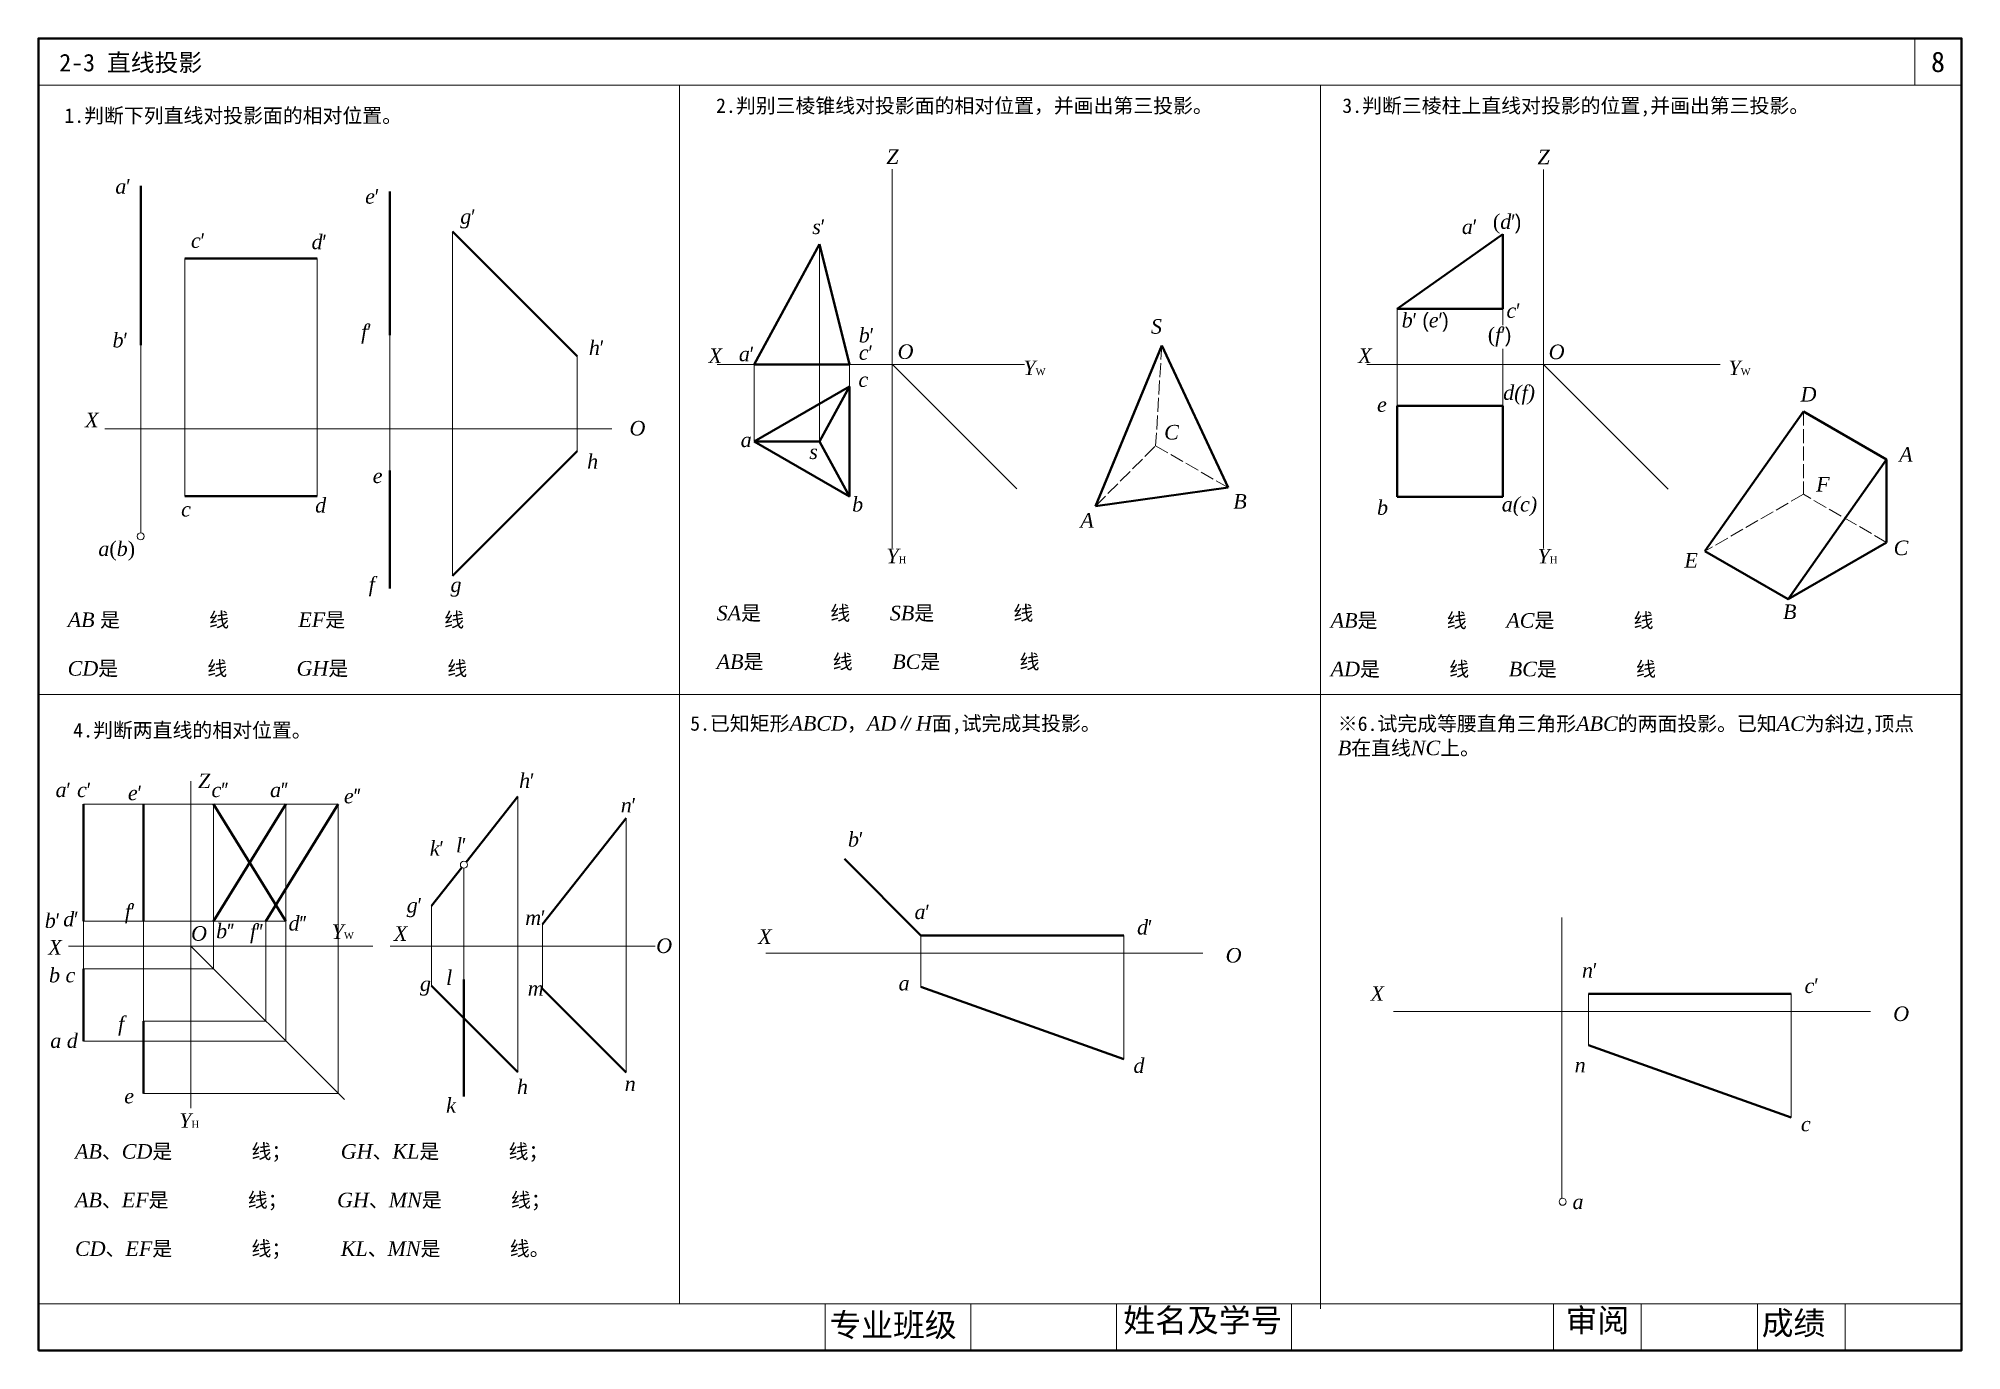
# Model space of a CAD drawing. Header units: millimetres. Extents: x 20 to 350, y 18 to 243.
import ezdxf

# ---------------------------------------------------------------- set-up
doc = ezdxf.new("R2010")
doc.units = ezdxf.units.MM
doc.linetypes.add('ACAD_ISO02W100', pattern=[15, 12, -3])
doc.layers.get('0').update_dxf_attribs({"lineweight": 40})
for name, color, linetype, lineweight in [('粗线', 7, 'Continuous', 40), ('细线', 7, 'Continuous', 15), ('虚线', 7, 'ACAD_ISO02W100', 15)]:
    doc.layers.add(name, color=color, linetype=linetype, lineweight=lineweight)

msp = doc.modelspace()

# ---------------------------------------------------------------- linework, layer by layer
msp.add_lwpolyline([(19.89, 18.48), (349.89, 18.48), (349.89, 243.48), (19.89, 243.48)], close=True)
at = {"layer": '粗线'}
for p, q in [((37.43, 218.2), (37.43, 190.86)), ((80.2, 217.22), (80.2, 192.57)), ((90.95, 210.39), (112.32, 189.02)), ((153.9, 208.19), (142.7, 187.55)), ((159.08, 187.55), (153.9, 208.19)), ((271.19, 209.89), (253.02, 197.11)), ((271.19, 197.11), (271.19, 209.89)), ((45.01, 205.75), (67.73, 205.75)), ((253.02, 197.11), (271.19, 197.11)), ((212.65, 190.81), (201.27, 163.3)), ((212.65, 190.81), (224.03, 166.45)), ((142.7, 187.55), (159.08, 187.55)), ((142.7, 174.37), (159.08, 183.82)), ((153.9, 174.37), (159.08, 183.82)), ((159.08, 183.82), (159.08, 164.91)), ((253.02, 180.47), (271.19, 180.47)), ((253.02, 164.85), (253.02, 180.47)), ((271.19, 180.47), (271.19, 164.85)), ((322.75, 179.5), (305.84, 155.55)), ((322.75, 179.5), (337.03, 171.25)), ((201.27, 163.3), (206.73, 176.43)), ((112.32, 172.72), (90.95, 151.35)), ((159.08, 164.91), (142.7, 174.37)), ((142.7, 174.37), (153.9, 174.37)), ((153.9, 174.37), (159.08, 164.91)), ((80.2, 169.39), (80.2, 149.13)), ((320.13, 147.3), (337.03, 171.25)), ((337.03, 171.25), (337.03, 157.06)), ((201.27, 163.3), (224.03, 166.45)), ((67.73, 164.99), (45.01, 164.99)), ((271.19, 164.85), (253.02, 164.85)), ((320.13, 147.3), (305.84, 155.55)), ((337.03, 157.06), (320.13, 147.3)), ((93.26, 102.25), (102.14, 113.49)), ((27.59, 112.19), (27.59, 92.13)), ((37.9, 112.19), (37.9, 92.13)), ((49.95, 112.19), (62.35, 92.13)), ((62.35, 112.19), (49.95, 92.13)), ((58.93, 92.13), (71.32, 112.19)), ((106.37, 91.59), (120.71, 109.75)), ((171.3, 89.64), (158.18, 102.77)), ((87.35, 94.76), (92.52, 101.31)), ((171.3, 89.64), (206.14, 89.64)), ((27.59, 83.94), (27.59, 71.54)), ((87.35, 81.03), (102.14, 66.23)), ((92.89, 82.09), (92.89, 62.03)), ((106.37, 80.5), (120.71, 66.17)), ((171.3, 80.86), (206.14, 68.43)), ((285.85, 79.63), (320.68, 79.63)), ((37.9, 74.97), (37.9, 62.57)), ((285.85, 70.84), (320.68, 58.42))]:
    msp.add_line(p, q, dxfattribs=at)
at = {"layer": '细线'}
for p, q in [((341.89, 235.48), (341.89, 243.48)), ((19.89, 235.48), (349.89, 235.48)), ((129.89, 235.48), (129.89, 26.48)), ((239.89, 235.48), (239.89, 25.65)), ((166.4, 221.06), (166.4, 156.05)), ((166.4, 187.61), (166.4, 221.06)), ((278.13, 221.01), (278.13, 156.01)), ((278.13, 187.57), (278.13, 221.01)), ((90.95, 151.35), (90.95, 210.39)), ((153.9, 174.37), (153.9, 208.19)), ((45.01, 164.99), (45.01, 205.75)), ((67.73, 205.75), (67.73, 164.99)), ((253.02, 197.11), (253.02, 180.47)), ((271.19, 197.11), (271.19, 194.33)), ((80.2, 192.57), (80.2, 169.39)), ((37.43, 190.86), (37.43, 158.65)), ((112.32, 189.02), (112.32, 172.72)), ((271.19, 190.28), (271.19, 180.47)), ((136.35, 187.55), (189.12, 187.55)), ((142.7, 174.37), (142.7, 187.55)), ((165.26, 187.55), (144.26, 187.55)), ((159.08, 183.82), (159.08, 187.55)), ((166.4, 187.61), (187.79, 166.22)), ((247.82, 187.55), (308.48, 187.55)), ((276.73, 187.55), (255.73, 187.55)), ((278.13, 187.57), (299.52, 166.17)), ((72.12, 176.52), (31.3, 176.52)), ((72.12, 176.52), (118.3, 176.52)), ((101.03, 176.52), (80.03, 176.52)), ((19.89, 130.98), (349.89, 130.98)), ((46.06, 116.13), (46.06, 60.04)), ((102.14, 113.49), (102.14, 66.23)), ((27.59, 112.19), (71.32, 112.19)), ((37.9, 92.13), (37.9, 112.19)), ((49.95, 92.13), (49.95, 112.19)), ((62.35, 92.13), (62.35, 112.19)), ((71.32, 112.19), (71.32, 62.57)), ((120.71, 109.75), (120.71, 66.17)), ((92.89, 82.09), (92.89, 101.18)), ((87.35, 94.76), (87.35, 81.03)), ((281.32, 92.75), (281.32, 44.54)), ((27.59, 92.13), (62.35, 92.13)), ((27.59, 92.13), (27.59, 83.94)), ((37.9, 70.48), (37.9, 92.13)), ((49.95, 83.94), (49.95, 92.13)), ((58.93, 74.97), (58.93, 92.13)), ((62.35, 71.54), (62.35, 92.13)), ((106.37, 91.59), (106.37, 80.5)), ((171.3, 80.86), (171.3, 89.64)), ((206.14, 89.64), (206.14, 68.43)), ((25.02, 87.83), (77.27, 87.83)), ((46.06, 87.83), (72.39, 61.51)), ((67.06, 87.83), (46.06, 87.83)), ((80.25, 87.83), (125.69, 87.83)), ((144.73, 86.63), (219.69, 86.63)), ((195.84, 86.63), (174.84, 86.63)), ((27.59, 83.94), (49.95, 83.94)), ((285.85, 70.84), (285.85, 79.63)), ((320.68, 79.63), (320.68, 58.42)), ((252.4, 76.61), (334.24, 76.61)), ((310.38, 76.61), (289.38, 76.61)), ((37.9, 74.97), (58.93, 74.97)), ((27.59, 71.54), (62.35, 71.54)), ((37.9, 62.57), (37.9, 70.48)), ((71.32, 62.57), (37.9, 62.57)), ((19.89, 26.48), (349.89, 26.48)), ((154.89, 18.48), (154.89, 26.48)), ((179.89, 18.48), (179.89, 26.48)), ((204.89, 18.48), (204.89, 26.48)), ((234.89, 18.48), (234.89, 26.48)), ((279.89, 18.48), (279.89, 26.48)), ((294.89, 18.48), (294.89, 26.48)), ((314.89, 18.48), (314.89, 26.48)), ((329.89, 18.48), (329.89, 26.48))]:
    msp.add_line(p, q, dxfattribs=at)
at = {"layer": '细线', "lineweight": 5}
for p, q in [((19.89, 235.48), (129.89, 235.48)), ((129.89, 235.48), (239.89, 235.48))]:
    msp.add_line(p, q, dxfattribs=at)
at = {"layer": '细线'}
for centre in [(37.44, 158.1), (92.89, 101.78), (281.43, 43.98)]:
    msp.add_circle(centre, 0.6, dxfattribs=at)
at = {"layer": '虚线', "ltscale": 0.2}
for p, q in [((212.65, 190.81), (211.6, 173.62)), ((322.75, 179.5), (322.75, 165.31)), ((201.27, 163.3), (211.6, 173.62)), ((211.6, 173.62), (224.03, 166.45)), ((322.75, 165.31), (305.84, 155.55)), ((337.03, 157.06), (322.75, 165.31))]:
    msp.add_line(p, q, dxfattribs=at)

# ---------------------------------------------------------------- texts
at = {"layer": '细线', "lineweight": 5, "width": 110, "attachment_point": 1}
for s, insert, char_height in [('{\\fSimHei|b0|i0|c134|p2;2-3 直线投影}', (23.47, 240.84), 3), ('{\\f宋体|b0|i0|c134|p2;1.判断下列直线对投影面的相对位置。}', (24.32, 231.51), 2.5), ('{\\f宋体|b0|i0|c134|p2;2.判别三棱锥线对投影面的相对位置，并画出第三投影。}', (136.16, 233.21), 2.5), ('{\\f宋体|b0|i0|c134|p2;3.判断三棱柱上直线对投影的位置,并画出第三投影。}', (243.62, 233.21), 2.5), ('{\\f宋体|b0|i0|c134|p2;4.判断两直线的相对位置。}', (25.85, 126.11), 2.5), ('{\\f宋体|b0|i0|c134|p2;5.已知矩形\\fTimes New Roman|b0|i1|c0|p18;ABCD\\f宋体|b0|i0|c134|p2;，\\fTimes New Roman|b0|i1|c0|p18;AD\\f宋体|b0|i0|c134|p2;∥\\fTimes New Roman|b0|i1|c0|p18;H\\f宋体|b0|i0|c134|p2;面,试完成其投影。}', (131.72, 127.27), 2.5), ('{\\f宋体|b0|i0|c134|p2;※6.试完成等腰直角三角形\\fTimes New Roman|b0|i1|c0|p18;ABC\\f宋体|b0|i0|c134|p18;的两面投影\\f宋体|b0|i0|c134|p2;。已知\\fTimes New Roman|b0|i1|c0|p18;AC\\f宋体|b0|i0|c134|p18;为斜边,顶点\\P\\fTimes New Roman|b0|i1|c0|p18;B\\f宋体|b0|i0|c134|p18;在直线\\fTimes New Roman|b0|i1|c0|p18;NC\\f宋体|b0|i0|c134|p18;上\\f宋体|b0|i0|c134|p2;。}', (242.85, 127.23), 2.5)]:
    msp.add_mtext(s, dxfattribs=dict(at, insert=insert, char_height=char_height))
at = {"layer": '细线', "attachment_point": 1}
for s, insert, char_height, width in [('{\\fSimSun|b0|i0|c134|p2;8}', (344.66, 241.22), 3.5, 9.6021), ('{\\fTimes New Roman|b0|i1|c0|p18;Z}', (165.4, 224.47), 2.5, 13.9023), ('{\\fTimes New Roman|b0|i1|c0|p18;Z}', (277.13, 224.42), 2.5, 13.9023), ('{\\fTimes New Roman|b0|i1|c0|p18;a\\f幼圆|b0|i0|c134|p49;′}', (33.08, 219.36), 2.5, 13.9023), ('{\\fTimes New Roman|b0|i1|c0|p18;e\\f幼圆|b0|i0|c134|p49;′}', (75.95, 217.64), 2.5, 13.9023), ('{\\fTimes New Roman|b0|i1|c0|p18;g\\f幼圆|b0|i0|c134|p49;′}', (92.27, 214.2), 2.5, 13.9023), ('{\\fTimes New Roman|b0|i1|c0|p18;s\\f幼圆|b0|i0|c134|p49;′}', (152.67, 212.44), 2.5, 13.9023), ('{\\fTimes New Roman|b0|i1|c0|p18;a\\f幼圆|b0|i0|c134|p49;′}', (264.14, 212.44), 2.5, 13.9023), ('{\\fTimes New Roman|b0|i0|c0|p18;(\\fTimes New Roman|b0|i1|c0|p18;d\\f幼圆|b0|i0|c134|p49;′)}', (269.47, 213.32), 2.5, 13.9023), ('{\\fTimes New Roman|b0|i1|c0|p18;c\\f幼圆|b0|i0|c134|p49;′}', (46.06, 210.07), 2.5, 13.9023), ('{\\fTimes New Roman|b0|i1|c0|p18;d\\f幼圆|b0|i0|c134|p49;′}', (66.75, 209.84), 2.5, 13.9023), ('{\\fTimes New Roman|b0|i1|c0|p18;c\\f幼圆|b0|i0|c134|p49;′}', (271.8, 198.06), 2.5, 13.9023), ('{\\fTimes New Roman|b0|i1|c0|p18;S}', (210.79, 195.35), 2.5, 13.9023), ('{\\fTimes New Roman|b0|i1|c0|p18;b\\f幼圆|b0|i0|c134|p49;′}', (253.82, 196.42), 2.5, 13.9023), ('{\\f幼圆|b0|i0|c134|p49;(\\fTimes New Roman|b0|i1|c0|p18;e\\f幼圆|b0|i0|c134|p49;′)}', (257.36, 196.43), 2.5, 13.9023), ('{\\fTimes New Roman|b0|i1|c0|p18;b\\f幼圆|b0|i0|c134|p49;′}', (32.6, 193), 2.5, 13.9023), ('{\\fTimes New Roman|b0|i1|c0|p18;f\\f幼圆|b0|i0|c134|p49;′}', (75.26, 194.45), 2.5, 13.9023), ('{\\fTimes New Roman|b0|i1|c0|p18;h\\f幼圆|b0|i0|c134|p49;′}', (114.34, 191.7), 2.5, 13.9023), ('{\\fTimes New Roman|b0|i1|c0|p18;b\\f幼圆|b0|i0|c134|p49;′}', (160.66, 193.85), 2.5, 13.9023), ('{\\fTimes New Roman|b0|i0|c0|p18;(\\fTimes New Roman|b0|i1|c0|p18;f\\f幼圆|b0|i0|c134|p49;′)}', (268.6, 193.93), 2.5, 13.9023), ('{\\fTimes New Roman|b0|i1|c0|p18;X}', (134.88, 190.32), 2.5, 13.9023), ('{\\fTimes New Roman|b0|i1|c0|p18;a\\f幼圆|b0|i0|c134|p49;′}', (140.08, 190.63), 2.5, 13.9023), ('{\\fTimes New Roman|b0|i1|c0|p18;c\\f幼圆|b0|i0|c134|p49;′}', (160.66, 190.87), 2.5, 13.9023), ('{\\fTimes New Roman|b0|i1|c0|p18;O}', (167.31, 191.02), 2.5, 13.9023), ('{\\fTimes New Roman|b0|i1|c0|p18;Y\\fTimes New Roman|b0|i0|c0|p18;\\H0.48x;W}', (188.9, 188.25), 2.5, 13.9023), ('{\\fTimes New Roman|b0|i1|c0|p18;X}', (246.35, 190.32), 2.5, 13.9023), ('{\\fTimes New Roman|b0|i1|c0|p18;O}', (279.04, 190.98), 2.5, 13.9023), ('{\\fTimes New Roman|b0|i1|c0|p18;Y\\fTimes New Roman|b0|i0|c0|p18;\\H0.48x;W}', (309.89, 188.25), 2.5, 13.9023), ('{\\fTimes New Roman|b0|i1|c0|p18;c}', (160.6, 186.22), 2.5, 13.9023), ('{\\fTimes New Roman|b0|i1|c0|p18;d(f)}', (271.24, 183.99), 2.5, 13.9023), ('{\\fTimes New Roman|b0|i1|c0|p18;D}', (322.27, 183.72), 2.5, 13.9023), ('{\\fTimes New Roman|b0|i1|c0|p18;X}', (27.89, 179.3), 2.5, 13.9023), ('{\\fTimes New Roman|b0|i1|c0|p18;e}', (249.59, 181.95), 2.5, 13.9023), ('{\\fTimes New Roman|b0|i1|c0|p18;O}', (121.31, 177.89), 2.5, 13.9023), ('{\\fTimes New Roman|b0|i1|c0|p18;a}', (140.39, 175.9), 2.5, 13.9023), ('{\\fTimes New Roman|b0|i1|c0|p18;C}', (213.06, 177.2), 2.5, 13.9023), ('{\\fTimes New Roman|b0|i1|c0|p18;h}', (114.04, 172.18), 2.5, 13.9023), ('{\\fTimes New Roman|b0|i1|c0|p18;s}', (152.16, 173.86), 2.5, 13.9023), ('{\\fTimes New Roman|b0|i1|c0|p18;A}', (339.19, 173.38), 2.5, 13.9023), ('{\\fTimes New Roman|b0|i1|c0|p18;e}', (77.25, 169.73), 2.5, 13.9023), ('{\\fTimes New Roman|b0|i1|c0|p18;b}', (159.52, 164.85), 2.5, 13.9023), ('{\\fTimes New Roman|b0|i1|c0|p18;B}', (224.92, 165.35), 2.5, 13.9023), ('{\\fTimes New Roman|b0|i1|c0|p18;a(c)}', (270.99, 164.85), 2.5, 13.9023), ('{\\fTimes New Roman|b0|i1|c0|p18;F}', (324.94, 168.28), 2.5, 13.9023), ('{\\fTimes New Roman|b0|i1|c0|p18;c}', (44.37, 163.99), 2.5, 13.9023), ('{\\fTimes New Roman|b0|i1|c0|p18;d}', (67.37, 164.68), 2.5, 13.9023), ('{\\fTimes New Roman|b0|i1|c0|p18;A}', (198.67, 162.07), 2.5, 13.9023), ('{\\fTimes New Roman|b0|i1|c0|p18;b}', (249.59, 164.3), 2.5, 13.9023), ('{\\fTimes New Roman|b0|i1|c0|p18;a\\fTimes New Roman|b0|i0|c0|p18;(\\fTimes New Roman|b0|i1|c0|p18;b\\fTimes New Roman|b0|i0|c0|p18;)}', (30.17, 157.23), 2.5, 13.9023), ('{\\fTimes New Roman|b0|i1|c0|p18;Y\\fTimes New Roman|b0|i0|c0|p18;\\H0.48x;H}', (165.4, 155.99), 2.5, 13.9023), ('{\\fTimes New Roman|b0|i1|c0|p18;Y\\fTimes New Roman|b0|i0|c0|p18;\\H0.48x;H}', (277.13, 155.95), 2.5, 13.9023), ('{\\fTimes New Roman|b0|i1|c0|p18;E}', (302.33, 155.23), 2.5, 13.9023), ('{\\fTimes New Roman|b0|i1|c0|p18;C}', (338.24, 157.37), 2.5, 13.9023), ('{\\fTimes New Roman|b0|i1|c0|p18;f}', (76.56, 151.13), 2.5, 13.9023), ('{\\fTimes New Roman|b0|i1|c0|p18;g}', (90.59, 151.05), 2.5, 13.9023), ('{\\fTimes New Roman|b0|i1|c0|p18;AB \\f宋体|b0|i0|c134|p2;是\\L         \\l线       \\fTimes New Roman|b0|i1|c0|p18;EF\\f宋体|b0|i0|c134|p2;是\\L          \\l线\\P\\P\\fTimes New Roman|b0|i1|c0|p18;CD\\f宋体|b0|i0|c134|p2;是\\L         \\l线       \\fTimes New Roman|b0|i1|c0|p18;GH\\f宋体|b0|i0|c134|p2;是\\L          \\l线}', (24.9, 145.04), 2.5, 105.2413), ('{\\fTimes New Roman|b0|i1|c0|p18;SA\\f宋体|b0|i0|c134|p2;是\\L       \\l线    \\fTimes New Roman|b0|i1|c0|p18;SB\\f宋体|b0|i0|c134|p2;是\\L        \\l线\\P\\P\\fTimes New Roman|b0|i1|c0|p18;AB\\f宋体|b0|i0|c134|p2;是\\L       \\l线    \\fTimes New Roman|b0|i1|c0|p18;BC\\f宋体|b0|i0|c134|p2;是\\L        \\l线}', (136.26, 146.19), 2.5, 213.6242), ('{\\fTimes New Roman|b0|i1|c0|p18;AB\\f宋体|b0|i0|c134|p2;是\\L       \\l线    \\fTimes New Roman|b0|i1|c0|p18;AC\\f宋体|b0|i0|c134|p2;是\\L        \\l线\\P\\P\\fTimes New Roman|b0|i1|c0|p18;AD\\f宋体|b0|i0|c134|p2;是\\L       \\l线    \\fTimes New Roman|b0|i1|c0|p18;BC\\f宋体|b0|i0|c134|p2;是\\L        \\l线}', (241.63, 144.93), 2.5, 213.6242), ('{\\fTimes New Roman|b0|i1|c0|p18;B}', (319.25, 146.41), 2.5, 13.9023), ('{\\fTimes New Roman|b0|i1|c0|p18;a\\f幼圆|b0|i0|c134|p49;′}', (22.82, 115.88), 2.5, 13.9023), ('{\\fTimes New Roman|b0|i1|c0|p18;c\\f幼圆|b0|i0|c134|p49;′}', (26.52, 115.88), 2.5, 13.9023), ('{\\fTimes New Roman|b0|i1|c0|p18;Z}', (47.28, 117.42), 2.5, 13.9023), ('{\\fTimes New Roman|b0|i1|c0|p18;c\\f幼圆|b0|i0|c134|p49;″}', (49.59, 115.87), 2.5, 13.9023), ('{\\fTimes New Roman|b0|i1|c0|p18;a\\f幼圆|b0|i0|c134|p49;″}', (59.63, 115.87), 2.5, 13.9023), ('{\\fTimes New Roman|b0|i1|c0|p18;h\\f幼圆|b0|i0|c134|p49;′}', (102.37, 117.46), 2.5, 13.9023), ('{\\fTimes New Roman|b0|i1|c0|p18;e\\f幼圆|b0|i0|c134|p49;′}', (35.24, 115.35), 2.5, 13.9023), ('{\\fTimes New Roman|b0|i1|c0|p18;e\\f幼圆|b0|i0|c134|p49;″}', (72.31, 114.81), 2.5, 13.9023), ('{\\fTimes New Roman|b0|i1|c0|p18;n\\f幼圆|b0|i0|c134|p49;′}', (119.81, 113.24), 2.5, 13.9023), ('{\\fTimes New Roman|b0|i1|c0|p18;k\\f幼圆|b0|i0|c134|p49;′}', (87.04, 105.85), 2.5, 13.9023), ('{\\fTimes New Roman|b0|i1|c0|p18;l\\f幼圆|b0|i0|c134|p49;′}', (91.53, 106.38), 2.5, 13.9023), ('{\\fTimes New Roman|b0|i1|c0|p18;b\\f幼圆|b0|i0|c134|p49;′}', (158.8, 107.39), 2.5, 13.9023), ('{\\fTimes New Roman|b0|i1|c0|p18;g\\f幼圆|b0|i0|c134|p49;′}', (83.08, 96.08), 2.5, 13.9023), ('{\\fTimes New Roman|b0|i1|c0|p18;b\\f幼圆|b0|i0|c134|p49;′}', (20.97, 93.44), 2.5, 13.9023), ('{\\fTimes New Roman|b0|i1|c0|p18;d\\f幼圆|b0|i0|c134|p49;′}', (24.14, 93.71), 2.5, 13.9023), ('{\\fTimes New Roman|b0|i1|c0|p18;f\\f幼圆|b0|i0|c134|p49;′}', (34.71, 95.03), 2.5, 13.9023), ('{\\fTimes New Roman|b0|i1|c0|p18;d\\f幼圆|b0|i0|c134|p49;″}', (62.8, 92.99), 2.5, 13.9023), ('{\\fTimes New Roman|b0|i1|c0|p18;m\\f幼圆|b0|i0|c134|p49;′}', (103.42, 93.97), 2.5, 13.9023), ('{\\fTimes New Roman|b0|i1|c0|p18;a\\f幼圆|b0|i0|c134|p49;′}', (170.22, 94.96), 2.5, 13.9023), ('{\\fTimes New Roman|b0|i1|c0|p18;d\\f幼圆|b0|i0|c134|p49;′}', (208.41, 92.3), 2.5, 13.9023), ('{\\fTimes New Roman|b0|i1|c0|p18;O}', (46.08, 91.25), 2.5, 13.9023), ('{\\fTimes New Roman|b0|i1|c0|p18;b\\f幼圆|b0|i0|c134|p49;″}', (50.38, 91.67), 2.5, 13.9023), ('{\\fTimes New Roman|b0|i1|c0|p18;f\\f幼圆|b0|i0|c134|p49;″}', (56.19, 91.59), 2.5, 13.9023), ('{\\fTimes New Roman|b0|i1|c0|p18;Y\\fTimes New Roman|b0|i0|c0|p18;\\H0.48x;W}', (70.2, 91.56), 2.5, 13.9023), ('{\\fTimes New Roman|b0|i1|c0|p18;X}', (80.88, 91.23), 2.5, 13.9023), ('{\\fTimes New Roman|b0|i1|c0|p18;O}', (125.89, 89.14), 2.5, 13.9023), ('{\\fTimes New Roman|b0|i1|c0|p18;X}', (143.39, 90.71), 2.5, 13.9023), ('{\\fTimes New Roman|b0|i1|c0|p18;X}', (21.58, 88.87), 2.5, 13.9023), ('{\\fTimes New Roman|b0|i1|c0|p18;O}', (223.61, 87.5), 2.5, 13.9023), ('{\\fTimes New Roman|b0|i1|c0|p18;b c}', (21.7, 84.11), 2.5, 13.9023), ('{\\fTimes New Roman|b0|i1|c0|p18;l}', (89.84, 83.68), 2.5, 13.9023), ('{\\fTimes New Roman|b0|i1|c0|p18;n\\f幼圆|b0|i0|c134|p49;′}', (284.76, 84.94), 2.5, 13.9023), ('{\\fTimes New Roman|b0|i1|c0|p18;g}', (85.35, 82.63), 2.5, 13.9023), ('{\\fTimes New Roman|b0|i1|c0|p18;m}', (103.85, 81.84), 2.5, 13.9023), ('{\\fTimes New Roman|b0|i1|c0|p18;a}', (167.48, 82.72), 2.5, 13.9023), ('{\\fTimes New Roman|b0|i1|c0|p18;X}', (248.48, 80.95), 2.5, 13.9023), ('{\\fTimes New Roman|b0|i1|c0|p18;c\\f幼圆|b0|i0|c134|p49;′}', (322.95, 82.28), 2.5, 13.9023), ('{\\fTimes New Roman|b0|i1|c0|p18;f}', (33.55, 75.77), 2.5, 13.9023), ('{\\fTimes New Roman|b0|i1|c0|p18;O}', (338.16, 77.48), 2.5, 13.9023), ('{\\fTimes New Roman|b0|i1|c0|p18;a d}', (21.92, 72.86), 2.5, 13.9023), ('{\\fTimes New Roman|b0|i1|c0|p18;d}', (207.79, 68.58), 2.5, 13.9023), ('{\\fTimes New Roman|b0|i1|c0|p18;n}', (283.5, 68.68), 2.5, 13.9023), ('{\\fTimes New Roman|b0|i1|c0|p18;h}', (102, 64.95), 2.5, 13.9023), ('{\\fTimes New Roman|b0|i1|c0|p18;n}', (120.49, 65.47), 2.5, 13.9023), ('{\\fTimes New Roman|b0|i1|c0|p18;e}', (34.61, 63.36), 2.5, 13.9023), ('{\\fTimes New Roman|b0|i1|c0|p18;k}', (89.84, 61.78), 2.5, 13.9023), ('{\\fTimes New Roman|b0|i1|c0|p18;Y\\fTimes New Roman|b0|i0|c0|p18;\\H0.48x;H}', (44.04, 59.17), 2.5, 13.9023), ('{\\fTimes New Roman|b0|i1|c0|p18;c}', (322.33, 58.57), 2.5, 13.9023), ('{\\fTimes New Roman|b0|i1|c0|p18;AB\\f宋体|b0|i0|c134|p2;、\\fTimes New Roman|b0|i1|c0|p18;CD\\f宋体|b0|i0|c134|p2;是\\L        \\l线；     \\fTimes New Roman|b0|i1|c0|p18;GH\\f宋体|b0|i0|c134|p2;、\\fTimes New Roman|b0|i1|c0|p18;KL\\f宋体|b0|i0|c134|p2;是\\L       \\l线；\\P\\P\\fTimes New Roman|b0|i1|c0|p18;AB\\f宋体|b0|i0|c134|p2;、\\fTimes New Roman|b0|i1|c0|p18;EF\\f宋体|b0|i0|c134|p18;是\\L        \\l线；     \\fTimes New Roman|b0|i1|c0|p18;GH\\f宋体|b0|i0|c134|p18;、\\fTimes New Roman|b0|i1|c0|p18;MN\\f宋体|b0|i0|c134|p18;是\\L       \\l线；\\P\\P\\fTimes New Roman|b0|i1|c0|p18;CD\\f宋体|b0|i0|c134|p18;、\\fTimes New Roman|b0|i1|c0|p18;EF\\f宋体|b0|i0|c134|p18;是\\L        \\l线；     \\fTimes New Roman|b0|i1|c0|p18;KL\\f宋体|b0|i0|c134|p18;、\\fTimes New Roman|b0|i1|c0|p18;MN\\f宋体|b0|i0|c134|p18;是\\L       \\l线。}', (26.16, 53.87), 2.5, 103.4912), ('{\\fTimes New Roman|b0|i1|c0|p18;a}', (283.13, 45.23), 2.5, 13.9023), ('{\\f仿宋_GB2312|b0|i0|c134|p49;专业班级}', (155.62, 24.85), 4, 23.3701), ('{\\f仿宋_GB2312|b0|i0|c134|p49;姓名及学号}', (206.05, 25.65), 4, 29.8443), ('{\\f仿宋_GB2312|b0|i0|c134|p49;审阅}', (281.95, 25.65), 4, 13.7378), ('{\\f仿宋_GB2312|b0|i0|c134|p49;成绩}', (315.59, 25.18), 4, 13.2641)]:
    msp.add_mtext(s, dxfattribs=dict(at, insert=insert, char_height=char_height, width=width))

doc.saveas('drawing.dxf')
